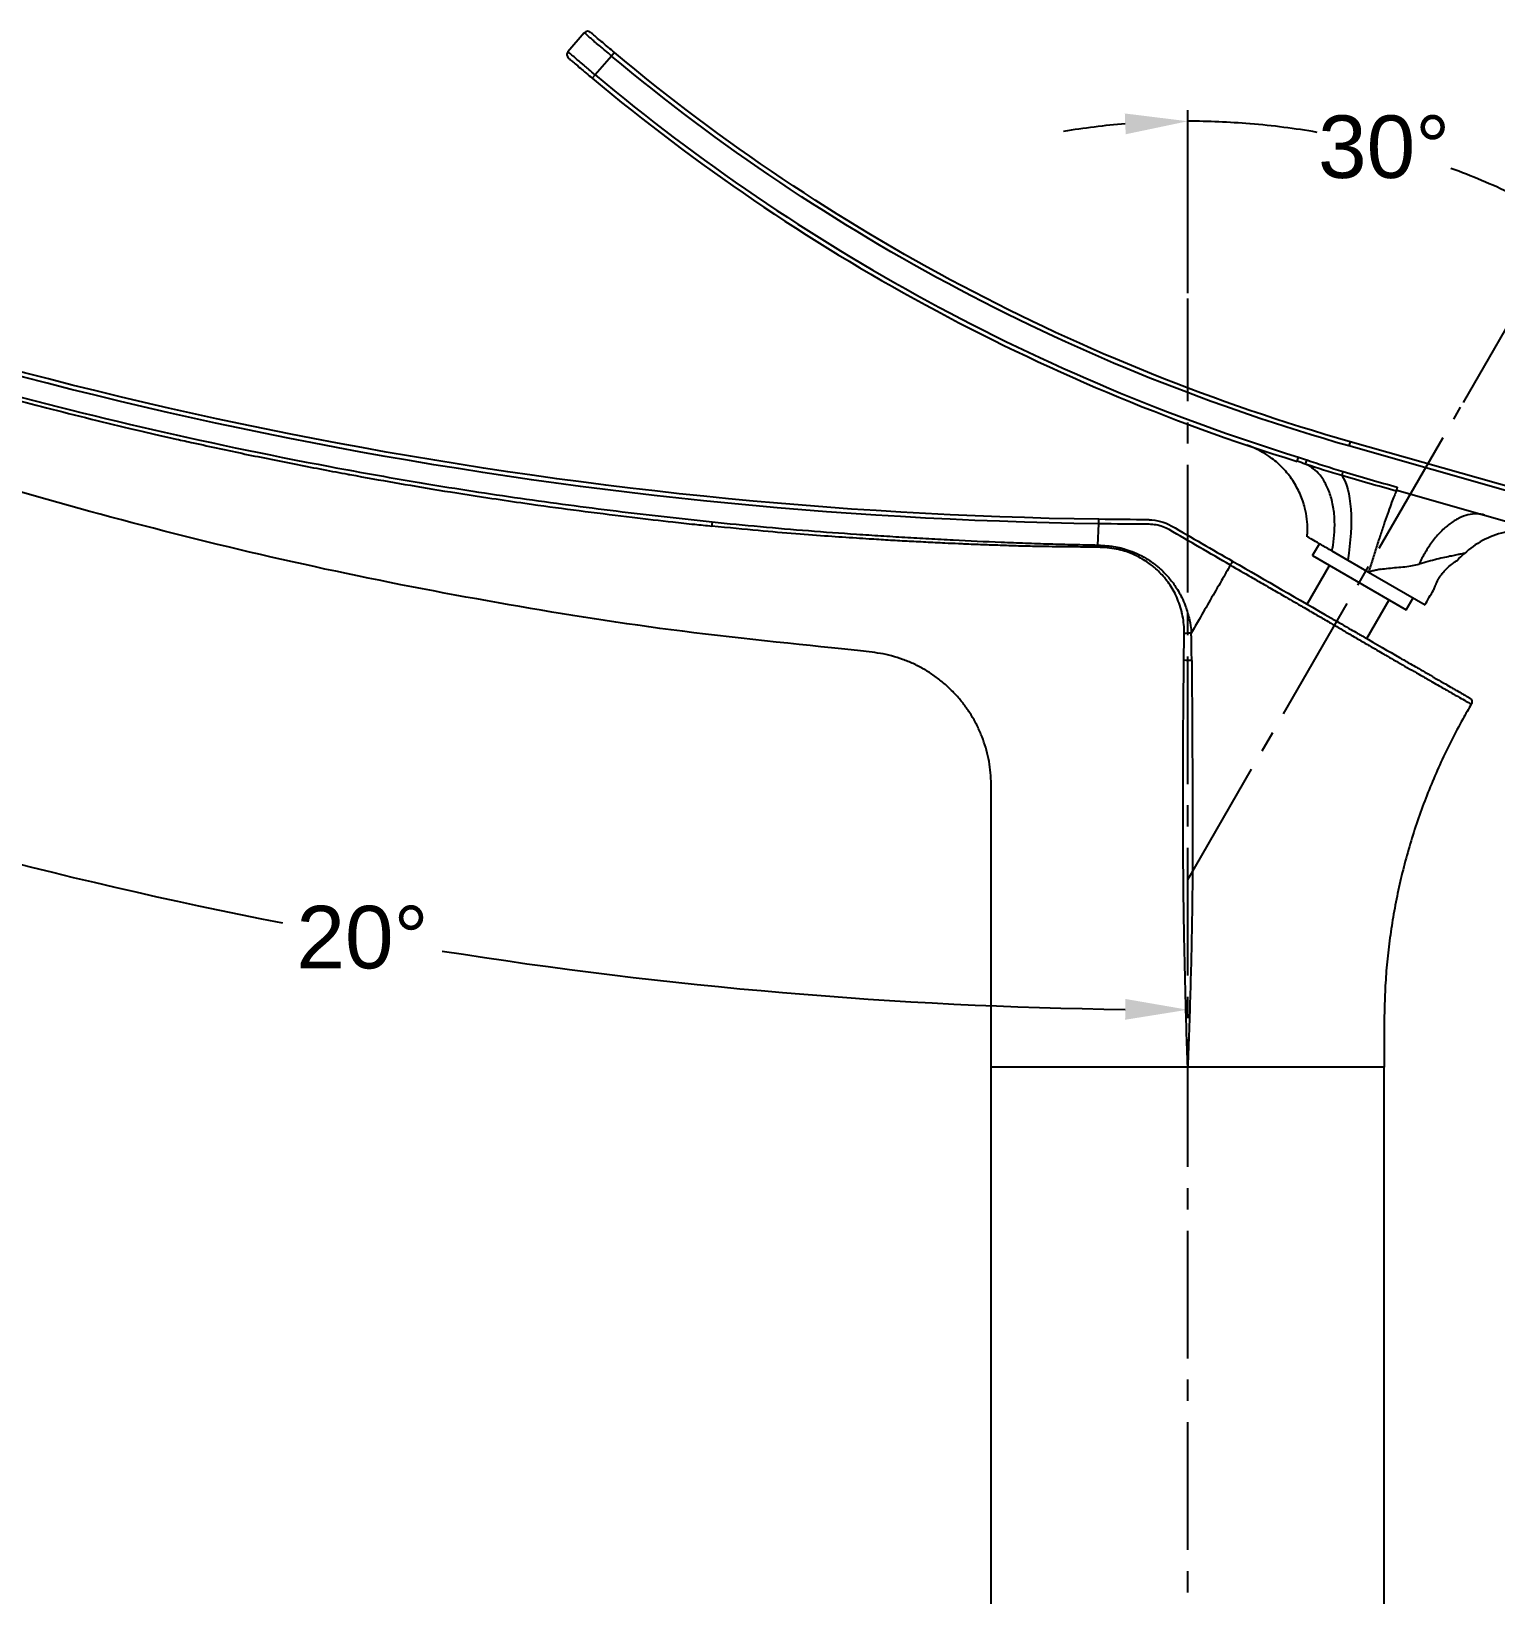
# Model space of a CAD drawing. Header units: millimetres. Extents: x 3724 to 4565, y 1133 to 1727.
# Drawn here: x 4237.1 to 4401, y 1420.9 to 1595.9 of the extents above; entities that cross this region are included whole.
import ezdxf

# ---------------------------------------------------------------- set-up
doc = ezdxf.new("R2010")
doc.units = ezdxf.units.MM
doc.linetypes.add('CENTER2', pattern=[28.575, 19.05, -3.175, 3.175, -3.175])
doc.layers.add('DIM', color=3, linetype='Continuous')
doc.layers.add('중심선', color=1, linetype='CENTER2')
doc.styles.get("Standard").update_dxf_attribs({"font": 'arial.ttf'})
doc.dimstyles.new('사본 ISO-25', dxfattribs={"dimtxt": 7, "dimasz": 7, "dimexe": 1.25, "dimexo": 0.625, "dimtad": 1, "dimtih": 1, "dimtoh": 1, "dimdec": 1, "dimdsep": 46, "dimtxsty": 'Standard', "dimcen": 2.5, "dimclrd": 3, "dimclre": 3, "dimclrt": 4, "dimadec": 0, "dimazin": 0, "dimtfac": 1, "dimtdec": 1, "dimtmove": 0, "dimatfit": 3, "dimfxl": 1, "dimarcsym": 0})

# ---------------------------------------------------------------- blocks, each defined once
blk = doc.blocks.new('*D9')
at = {"layer": 'Defpoints', "color": 0, "transparency": 16777216}
for p in [(4195.26, 1550.06), (4097.34, 1325.44), (4340.54, 1325.44)]:
    blk.add_point(p, dxfattribs=at)
at = {"layer": 'DIM', "color": 3, "lineweight": -2, "transparency": 16777216}
for p, q in [((4194.64, 1550.06), (4096.09, 1550.06)), ((4097.34, 1543.06), (4097.34, 1443.32)), ((4097.34, 1332.44), (4097.34, 1432.18)), ((4339.92, 1325.44), (4096.09, 1325.44))]:
    blk.add_line(p, q, dxfattribs=at)
at = {"layer": 'DIM', "color": 3, "transparency": 16777216}
for points in [[(4096.17, 1543.06), (4098.51, 1543.06), (4097.34, 1550.06)], [(4096.17, 1332.44), (4098.51, 1332.44), (4097.34, 1325.44)]]:
    blk.add_solid(points, dxfattribs=at)
at = {"layer": 'DIM', "color": 4, "transparency": 16777216, "insert": (4097.34, 1437.75), "char_height": 7, "attachment_point": 5}
blk.add_mtext('224.6', dxfattribs=at)
blk = doc.blocks.new('*U8')
at = {"layer": '중심선', "color": 0, "ltscale": 0.75, "transparency": 16777216}
blk.add_line((-17.95, -31.09), (12.59, 21.8), dxfattribs=at)
blk = doc.blocks.new('*D17')
at = {"layer": 'Defpoints', "color": 0, "transparency": 16777216}
for p in [(4395.58, 1580.7), (4366.54, 1565.97), (4397.08, 1553.79), (4366.54, 1500.91), (4366.54, 1272.72)]:
    blk.add_point(p, dxfattribs=at)
at = {"layer": 'DIM', "color": 3, "lineweight": -2, "transparency": 16777216}
for p, q in [((4366.54, 1566.59), (4366.54, 1587.07)), ((4397.39, 1554.34), (4409.62, 1575.52))]:
    blk.add_line(p, q, dxfattribs=at)
for start, end in [(85.307, 90), (94.7249, 99.4178), (80.1761, 85.2751), (64.7249, 69.695), (60, 64.693), (50.5822, 55.2751)]:
    blk.add_arc((4366.54, 1500.91), 84.91, start, end, dxfattribs=at)
at = {"layer": 'DIM', "color": 3, "transparency": 16777216}
for points in [[(4359.5, 1586.69), (4359.6, 1584.36), (4366.54, 1585.82)], [(4414.29, 1569.71), (4415.54, 1571.68), (4409, 1574.44)]]:
    blk.add_solid(points, dxfattribs=at)
at = {"layer": 'DIM', "color": 4, "transparency": 16777216, "insert": (4388.52, 1582.92), "char_height": 7, "attachment_point": 5}
blk.add_mtext('30°', dxfattribs=at)
blk = doc.blocks.new('*D18')
at = {"layer": 'Defpoints', "color": 0, "transparency": 16777216}
for p in [(4195.98, 1549.65), (4366.54, 1303.14), (4366.54, 1303.14)]:
    blk.add_point(p, dxfattribs=at)
at = {"layer": 'DIM', "color": 3, "lineweight": -2, "transparency": 16777216}
for p, q in [((4195.98, 1549.02), (4195.98, 1301.89)), ((4366.54, 1303.76), (4366.54, 1304.39)), ((4202.98, 1303.14), (4267.78, 1303.14)), ((4359.54, 1303.14), (4294.74, 1303.14))]:
    blk.add_line(p, q, dxfattribs=at)
at = {"layer": 'DIM', "color": 3, "transparency": 16777216}
for points in [[(4202.98, 1304.3), (4202.98, 1301.97), (4195.98, 1303.14)], [(4359.54, 1304.3), (4359.54, 1301.97), (4366.54, 1303.14)]]:
    blk.add_solid(points, dxfattribs=at)
at = {"layer": 'DIM', "color": 4, "transparency": 16777216, "insert": (4281.26, 1303.14), "char_height": 7, "attachment_point": 5}
blk.add_mtext('170.6', dxfattribs=at)
blk = doc.blocks.new('*D20')
at = {"layer": 'Defpoints', "color": 0, "transparency": 16777216}
for p in [(4207.75, 1582), (4366.54, 1565.97), (4243.88, 1500.7), (4114.37, 1325.44), (4366.54, 1190.16)]:
    blk.add_point(p, dxfattribs=at)
at = {"layer": 'DIM', "color": 3, "lineweight": -2, "transparency": 16777216}
for start, end in [(250.754, 259.0222), (260.9749, 269.246)]:
    blk.add_arc((4366.54, 2018.27), 531.92, start, end, dxfattribs=at)
at = {"layer": 'DIM', "color": 3, "transparency": 16777216}
for points in [[(4190.82, 1514.99), (4191.6, 1517.19), (4184.62, 1518.44)], [(4359.55, 1487.57), (4359.54, 1485.24), (4366.54, 1486.36)]]:
    blk.add_solid(points, dxfattribs=at)
at = {"layer": 'DIM', "color": 4, "transparency": 16777216, "insert": (4274.18, 1494.44), "char_height": 7, "attachment_point": 5}
blk.add_mtext('20°', dxfattribs=at)

msp = doc.modelspace()

# ---------------------------------------------------------------- linework, layer by layer
at = {"extrusion": (0, 1, 0)}
for p, q in [((4299.01, 1595.72), (4297.18, 1593.6)), ((4302.06, 1593.12), (4300.22, 1591.01)), ((4302.38, 1593.51), (4302.06, 1593.12)), ((4300.22, 1591.01), (4299.9, 1590.63)), ((4384.73, 1549.95), (4384.59, 1549.47)), ((4403.16, 1544.2), (4384.59, 1549.47)), ((4403.29, 1544.68), (4384.73, 1549.95)), ((4378.79, 1547.75), (4378.93, 1548.23)), ((4390, 1544.85), (4389.91, 1544.53)), ((4389.93, 1544.53), (4389.91, 1544.53)), ((4389.93, 1544.53), (4399.77, 1541.73)), ((4356.5, 1538.38), (4356.58, 1540.75)), ((4356.58, 1540.75), (4356.59, 1541.25)), ((4399.77, 1541.73), (4402.26, 1541.03)), ((4380.5, 1537.19), (4381.28, 1538.53)), ((4369.57, 1537.14), (4369.57, 1537.14)), ((4380.5, 1537.19), (4390.98, 1531.14)), ((4382.68, 1537.72), (4384.45, 1536.7)), ((4382.72, 1537.93), (4382.72, 1537.93)), ((4384.45, 1536.7), (4386.79, 1535.35)), ((4370.83, 1535.27), (4370.83, 1535.27)), ((4370.93, 1535.44), (4370.93, 1535.44)), ((4379.91, 1531.76), (4382.41, 1536.09)), ((4386.79, 1535.35), (4393.12, 1531.69)), ((4391.5, 1536.04), (4391.5, 1536.04)), ((4392.09, 1536.16), (4392.09, 1536.16)), ((4369.99, 1533.81), (4369.99, 1533.81)), ((4370.09, 1533.99), (4370.09, 1533.99)), ((4370.46, 1534.63), (4370.46, 1534.63)), ((4368.88, 1531.89), (4368.88, 1531.89)), ((4369.33, 1532.67), (4369.33, 1532.67)), ((4369.48, 1532.93), (4369.48, 1532.93)), ((4386.58, 1527.91), (4389.08, 1532.24)), ((4390.98, 1531.14), (4391.76, 1532.48)), ((4366.69, 1530.17), (4366.69, 1530.17)), ((4368.53, 1531.28), (4368.53, 1531.28)), ((4367.23, 1529.03), (4367.23, 1529.03)), ((4367, 1524.37), (4367, 1524.37)), ((4367, 1524.31), (4367, 1524.31)), ((4366.3, 1487.94), (4366.3, 1487.94)), ((4366.81, 1487.94), (4366.81, 1487.94)), ((4355.19, 1479.94), (4344.54, 1479.94)), ((4344.54, 1332.44), (4344.54, 1479.94)), ((4366.54, 1479.94), (4358.13, 1479.94)), ((4388.54, 1332.44), (4388.54, 1479.94))]:
    msp.add_line(p, q, dxfattribs=at)
for centre, radius, start, end in [((4299.39, 1595.39), 0.5, 49.2028, 139.0749), ((4297.56, 1593.28), 0.5, 139.0749, 229.2012), ((4445.78, 1765), 226.85, 230.0852, 252.8623), ((4445.78, 1765), 227.35, 230.0852, 252.8623)]:
    msp.add_arc(centre, radius, start, end)
at = {"extrusion": (2.9663e-13, 0, -1)}
for centre, radius, start, end in [((-4445.78, 1765, 0), 224.05, 285.8491, 309.9021), ((-4445.78, 1765, 0), 223.55, 285.8491, 309.9021), ((-4363.54, 2040.86, 0), 500.15, 270.7974, 291.0934), ((-4363.54, 2040.86, 0), 499.65, 270.7974, 291.0934), ((-4363.54, 2040.86, 0), 499.65, 270.1525, 270.7974), ((-4411.43, 1522.24, 0), 20.61, 44.409, 47.4894), ((-4411.43, 1522.24, 0), 20.61, 27.2991, 32.5828), ((-4366.84, 1525.62, 0), 1, 43.5888, 43.5897)]:
    msp.add_arc(centre, radius, start, end, dxfattribs=at)
for centre, major_axis, ratio, start_param, end_param in [((4383.93, 1546.62), (0.143, 0.479), 0, 1.570861, 2.838047), ((4387.38, 1535.55), (2.92, 9.57), 0.050027, 0.368428, 0.401369), ((4313.31, 1540.85), (-0.062, -0.583), 0, 4.495891, 5.35677), ((4375.5, 1540.43), (-0.41, 6.68), 0.662434, 4.503391, 4.620917), ((4376.56, 1538.01), (2.86, 9.35), 0.614305, 4.867438, 4.898455)]:
    msp.add_ellipse(centre, major_axis=major_axis, ratio=ratio, start_param=start_param, end_param=end_param)
at = {"extrusion": (2.9663e-13, 1.89327e-29, -1)}
msp.add_ellipse((4381.05, 1537.02), major_axis=(1.77, 9.84), ratio=0.339976, start_param=0.32359, end_param=1.54248, dxfattribs=at)
at = {"extrusion": (2.9663e-13, 0, -1)}
msp.add_ellipse((4387.37, 1535.52), major_axis=(2.72, 9.65), ratio=0, start_param=-0.400645, end_param=-0.367846, dxfattribs=at)
at = {"extrusion": (2.9663e-13, 3.15544e-30, -1)}
msp.add_ellipse((4356.5, 1538.38), major_axis=(0.04, 1), ratio=0, start_param=1.571308, end_param=1.822069, dxfattribs=at)
at = {"extrusion": (2.94206e-13, 4.68648e-14, -1)}
msp.add_ellipse((4366.73, 1528.51), major_axis=(-2.71, -0.14), ratio=0.000087, start_param=4.638532, end_param=4.925522, dxfattribs=at)
at = {"extrusion": (3.0311e-13, 1.18946e-12, -1)}
msp.add_ellipse((4366.75, 1525.47), major_axis=(-3.04, 0.02), ratio=0.000051, start_param=4.632218, end_param=4.924652, dxfattribs=at)
for points in [[(4299.1, 1595.64), (4299.05, 1595.69), (4299.01, 1595.72), (4299.01, 1595.72)], [(4299.25, 1595.52), (4299.19, 1595.57), (4299.14, 1595.61), (4299.1, 1595.64)], [(4299.32, 1595.45), (4299.3, 1595.47), (4299.27, 1595.5), (4299.25, 1595.52)], [(4299.66, 1595.17), (4299.52, 1595.28), (4299.42, 1595.37), (4299.32, 1595.45)], [(4299.9, 1594.96), (4299.81, 1595.03), (4299.73, 1595.1), (4299.66, 1595.17)], [(4302.38, 1593.51), (4302.15, 1593.7), (4301.7, 1594.08), (4301.05, 1594.63), (4300.48, 1595.11), (4300.05, 1595.49), (4299.78, 1595.72), (4299.72, 1595.77), (4299.72, 1595.77)], [(4300.13, 1594.76), (4300.05, 1594.83), (4299.98, 1594.89), (4299.9, 1594.96)], [(4297.26, 1593.53), (4297.21, 1593.58), (4297.18, 1593.6), (4297.18, 1593.6)], [(4297.23, 1592.9), (4297.23, 1592.9), (4297.29, 1592.85), (4297.55, 1592.62), (4297.98, 1592.26), (4298.55, 1591.77), (4299.21, 1591.2), (4299.67, 1590.82), (4299.9, 1590.63)], [(4297.41, 1593.4), (4297.35, 1593.45), (4297.3, 1593.5), (4297.26, 1593.53)], [(4297.48, 1593.35), (4297.46, 1593.37), (4297.43, 1593.38), (4297.41, 1593.4)], [(4297.81, 1593.06), (4297.67, 1593.18), (4297.57, 1593.27), (4297.48, 1593.35)], [(4298.07, 1592.84), (4297.97, 1592.92), (4297.89, 1593), (4297.81, 1593.06)], [(4299.06, 1592), (4298.98, 1592.06), (4298.9, 1592.13), (4298.83, 1592.19)], [(4234.8, 1554.79), (4236.36, 1554.37), (4237.82, 1553.99), (4239.43, 1553.59)], [(4239.43, 1553.59), (4241.03, 1553.18), (4242.78, 1552.74), (4244.44, 1552.33)], [(4379.7, 1547.45), (4379.39, 1547.55), (4379.09, 1547.65), (4378.79, 1547.75)], [(4378.93, 1548.23), (4379.24, 1548.13), (4379.55, 1548.03), (4379.86, 1547.92)], [(4379.71, 1547.49), (4379.7, 1547.46), (4379.7, 1547.45), (4379.7, 1547.45)], [(4383.79, 1546.16), (4382.42, 1546.56), (4381.05, 1546.98), (4379.7, 1547.45)], [(4379.75, 1547.6), (4379.73, 1547.55), (4379.72, 1547.51), (4379.71, 1547.49)], [(4379.8, 1547.75), (4379.78, 1547.7), (4379.76, 1547.64), (4379.75, 1547.6)], [(4379.86, 1547.92), (4379.84, 1547.87), (4379.82, 1547.81), (4379.8, 1547.75)], [(4379.86, 1547.92), (4381.21, 1547.46), (4382.57, 1547.02), (4383.93, 1546.62)], [(4389.88, 1544.41), (4387.85, 1544.99), (4385.82, 1545.56), (4383.79, 1546.16)], [(4383.93, 1546.62), (4385.95, 1546.01), (4387.97, 1545.43), (4390, 1544.85)], [(4293.79, 1542.86), (4295.6, 1542.6), (4297.33, 1542.38), (4299.11, 1542.15)], [(4379.95, 1540.09), (4379.95, 1540.88), (4379.85, 1541.7), (4379.65, 1542.51)], [(4399.77, 1541.73), (4399.21, 1541.89), (4398.58, 1541.91), (4397.91, 1541.75)], [(4318.45, 1539.99), (4316.91, 1540.13), (4315.2, 1540.3), (4313.28, 1540.5)], [(4313.33, 1540.97), (4315.12, 1540.79), (4316.91, 1540.61), (4318.71, 1540.45)], [(4318.71, 1540.45), (4320.5, 1540.28), (4322.3, 1540.13), (4324.09, 1539.99)], [(4362.21, 1540.7), (4360.34, 1540.71), (4358.46, 1540.73), (4356.58, 1540.75)], [(4362.21, 1541.21), (4363.08, 1541.2), (4363.94, 1540.97), (4364.7, 1540.54)], [(4364.45, 1540.1), (4364.24, 1540.22), (4363.78, 1540.44), (4363.03, 1540.65), (4362.49, 1540.7), (4362.21, 1540.7)], [(4364.7, 1540.54), (4366.99, 1539.21), (4369.28, 1537.89), (4371.57, 1536.57)], [(4395.86, 1540.74), (4395.52, 1540.48), (4395.18, 1540.19), (4394.86, 1539.86)], [(4396.89, 1541.37), (4396.55, 1541.2), (4396.2, 1540.99), (4395.86, 1540.74)], [(4397.91, 1541.75), (4397.58, 1541.67), (4397.24, 1541.54), (4396.89, 1541.37)], [(4332.97, 1538.92), (4332.34, 1538.96), (4331.61, 1539.01), (4330.89, 1539.05)], [(4333.01, 1538.92), (4333, 1538.92), (4332.99, 1538.92), (4332.97, 1538.92)], [(4345.55, 1538.34), (4344.89, 1538.36), (4344.25, 1538.38), (4343.62, 1538.41)], [(4355.14, 1538.41), (4355.59, 1538.41), (4356.04, 1538.4), (4356.5, 1538.38)], [(4371.32, 1536.13), (4369.03, 1537.45), (4366.73, 1538.78), (4364.45, 1540.1)], [(4393.94, 1538.78), (4393.65, 1538.39), (4393.37, 1537.98), (4393.12, 1537.55)], [(4394.86, 1539.86), (4394.54, 1539.53), (4394.23, 1539.17), (4393.94, 1538.78)], [(4345.74, 1538.33), (4345.68, 1538.33), (4345.61, 1538.34), (4345.55, 1538.34)], [(4356.49, 1538.13), (4356.46, 1538.13), (4356.44, 1538.13), (4356.41, 1538.13)], [(4358.53, 1537.93), (4357.9, 1538.05), (4357.21, 1538.11), (4356.49, 1538.13)], [(4356.5, 1538.38), (4357.24, 1538.34), (4358.42, 1538.21), (4358.93, 1538.08), (4359.17, 1538.03), (4360.04, 1537.77), (4361.13, 1537.32), (4362.2, 1536.7), (4362.71, 1536.34), (4363.18, 1535.97), (4363.49, 1535.7), (4363.87, 1535.34), (4364.32, 1534.86), (4364.71, 1534.38), (4365.08, 1533.89), (4365.51, 1533.23), (4365.88, 1532.51), (4366.27, 1531.68), (4366.8, 1529.86), (4366.93, 1528.83), (4366.94, 1528.55), (4366.93, 1528.52)], [(4359.05, 1537.81), (4358.88, 1537.86), (4358.71, 1537.9), (4358.53, 1537.93)], [(4360.56, 1537.28), (4360.1, 1537.49), (4359.6, 1537.68), (4359.05, 1537.81)], [(4361.1, 1537.01), (4360.93, 1537.11), (4360.75, 1537.2), (4360.56, 1537.28)], [(4362.39, 1536.2), (4361.98, 1536.5), (4361.56, 1536.77), (4361.1, 1537.01)], [(4393.12, 1537.55), (4392.87, 1537.13), (4392.64, 1536.69), (4392.43, 1536.25)], [(4397.51, 1537.43), (4397.51, 1537.43), (4397.37, 1537.41), (4397.12, 1537.36)], [(4362.81, 1535.86), (4362.67, 1535.98), (4362.53, 1536.09), (4362.39, 1536.2)], [(4363.93, 1534.73), (4363.6, 1535.13), (4363.21, 1535.52), (4362.81, 1535.86)], [(4371.32, 1536.13), (4372.09, 1535.69), (4372.85, 1535.25), (4373.62, 1534.81)], [(4371.57, 1536.57), (4371.58, 1536.56), (4371.59, 1536.56), (4371.6, 1536.55)], [(4371.6, 1536.55), (4375.26, 1534.44), (4378.92, 1532.32), (4382.56, 1530.23)], [(4388.18, 1535.67), (4388.02, 1535.64), (4387.72, 1535.58), (4387.27, 1535.48), (4386.95, 1535.39), (4386.79, 1535.35)], [(4388.18, 1535.67), (4388.44, 1535.71), (4388.99, 1535.79), (4389.92, 1535.87), (4390.86, 1535.95), (4391.73, 1536.07), (4392.21, 1536.18), (4392.43, 1536.25)], [(4363.93, 1534.73), (4363.93, 1534.73), (4363.93, 1534.73), (4363.93, 1534.73)], [(4364.21, 1534.39), (4364.12, 1534.5), (4364.03, 1534.62), (4363.93, 1534.73)], [(4373.62, 1534.81), (4373.85, 1534.68), (4374.07, 1534.55), (4374.29, 1534.42)], [(4374.29, 1534.42), (4374.83, 1534.11), (4375.38, 1533.79), (4375.92, 1533.48)], [(4375.92, 1533.48), (4376.39, 1533.21), (4376.86, 1532.94), (4377.32, 1532.67)], [(4365.87, 1530.91), (4365.71, 1531.56), (4365.47, 1532.2), (4365.21, 1532.76)], [(4377.32, 1532.67), (4377.62, 1532.5), (4377.93, 1532.32), (4378.23, 1532.15)], [(4378.23, 1532.15), (4378.62, 1531.92), (4379.01, 1531.7), (4379.37, 1531.48)], [(4379.37, 1531.48), (4379.63, 1531.33), (4379.88, 1531.19), (4380.12, 1531.05)], [(4365.92, 1530.68), (4365.91, 1530.76), (4365.89, 1530.84), (4365.87, 1530.91)], [(4366.15, 1528.72), (4366.14, 1529.39), (4366.07, 1530.04), (4365.92, 1530.68)], [(4380.12, 1531.05), (4380.26, 1530.97), (4380.39, 1530.89), (4380.52, 1530.82)], [(4382.42, 1529.71), (4382.58, 1529.62), (4382.75, 1529.52), (4382.92, 1529.42)], [(4382.56, 1530.23), (4382.66, 1530.17), (4382.76, 1530.11), (4382.86, 1530.05)], [(4366.1, 1525.47), (4366.11, 1525.92), (4366.12, 1526.74), (4366.14, 1527.62), (4366.15, 1528.2), (4366.16, 1528.48)], [(4366.16, 1528.48), (4366.16, 1528.56), (4366.16, 1528.64), (4366.15, 1528.72)], [(4366.99, 1525.46), (4366.98, 1525.91), (4366.98, 1526.73), (4366.96, 1527.65), (4366.95, 1528.24), (4366.93, 1528.52)], [(4384.32, 1529.21), (4384.39, 1529.17), (4384.46, 1529.13), (4384.53, 1529.09)], [(4384.53, 1529.09), (4384.62, 1529.04), (4384.71, 1528.98), (4384.8, 1528.93)], [(4385.31, 1528.02), (4385.72, 1527.78), (4386.13, 1527.54), (4386.51, 1527.32)], [(4386.02, 1528.22), (4386.1, 1528.18), (4386.17, 1528.14), (4386.24, 1528.1)], [(4386.24, 1528.1), (4387.62, 1527.3), (4389.01, 1526.5), (4390.25, 1525.79)], [(4386.51, 1527.32), (4386.62, 1527.26), (4386.73, 1527.2), (4386.84, 1527.13)], [(4386.84, 1527.13), (4387.15, 1526.95), (4387.44, 1526.78), (4387.71, 1526.62)], [(4388.9, 1525.94), (4389.22, 1525.75), (4389.52, 1525.58), (4389.81, 1525.41)], [(4389.81, 1525.41), (4389.9, 1525.37), (4389.98, 1525.32), (4390.06, 1525.27)], [(4390.06, 1525.27), (4390.39, 1525.08), (4390.73, 1524.89), (4391.08, 1524.68)], [(4390.25, 1525.79), (4390.35, 1525.73), (4390.45, 1525.67), (4390.55, 1525.61)], [(4390.55, 1525.61), (4390.77, 1525.49), (4390.98, 1525.36), (4391.19, 1525.24)], [(4391.08, 1524.68), (4391.11, 1524.67), (4391.13, 1524.66), (4391.15, 1524.64)], [(4391.15, 1524.64), (4391.48, 1524.45), (4391.83, 1524.26), (4392.15, 1524.07)], [(4391.19, 1525.24), (4391.28, 1525.19), (4391.38, 1525.13), (4391.48, 1525.07)], [(4391.48, 1525.07), (4391.71, 1524.94), (4391.93, 1524.82), (4392.15, 1524.69)], [(4392.15, 1524.07), (4392.24, 1524.02), (4392.33, 1523.97), (4392.42, 1523.92)], [(4392.42, 1523.92), (4392.84, 1523.68), (4393.23, 1523.45), (4393.6, 1523.24)], [(4393.31, 1524.02), (4393.48, 1523.92), (4393.66, 1523.82), (4393.83, 1523.72)], [(4393.6, 1523.24), (4393.7, 1523.19), (4393.79, 1523.13), (4393.89, 1523.08)], [(4393.83, 1523.72), (4393.96, 1523.64), (4394.09, 1523.57), (4394.21, 1523.49)], [(4394.21, 1523.49), (4394.51, 1523.32), (4394.81, 1523.15), (4395.09, 1522.99)], [(4395.09, 1522.99), (4395.12, 1522.97), (4395.16, 1522.95), (4395.19, 1522.93)], [(4395.19, 1522.93), (4395.44, 1522.79), (4395.68, 1522.65), (4395.91, 1522.51)], [(4367.01, 1522.63), (4367.01, 1522.63), (4367.01, 1522.63), (4367.01, 1522.63)], [(4367.01, 1522.55), (4367.01, 1522.56), (4367.01, 1522.56), (4367.01, 1522.56)], [(4367.01, 1522.48), (4367.01, 1522.48), (4367.01, 1522.48), (4367.01, 1522.48)], [(4395.29, 1522.27), (4395.45, 1522.18), (4395.61, 1522.09), (4395.77, 1522)], [(4395.77, 1522), (4395.99, 1521.87), (4396.2, 1521.75), (4396.4, 1521.64)], [(4395.91, 1522.51), (4396.03, 1522.45), (4396.15, 1522.38), (4396.26, 1522.31)], [(4396.26, 1522.31), (4396.4, 1522.23), (4396.54, 1522.16), (4396.66, 1522.08)], [(4396.4, 1521.64), (4396.51, 1521.57), (4396.62, 1521.51), (4396.73, 1521.45)], [(4396.66, 1522.08), (4396.9, 1521.95), (4397.11, 1521.83), (4397.29, 1521.72)], [(4396.73, 1521.45), (4397.02, 1521.28), (4397.28, 1521.14), (4397.5, 1521.01)], [(4397.29, 1521.72), (4397.43, 1521.64), (4397.55, 1521.57), (4397.66, 1521.51)], [(4398.1, 1521.25), (4398.15, 1521.22), (4398.2, 1521.18), (4398.24, 1521.13)], [(4398.24, 1521.13), (4398.24, 1521.13), (4398.24, 1521.13), (4398.25, 1521.13)], [(4398.25, 1521.13), (4398.29, 1521.07), (4398.32, 1521.01), (4398.34, 1520.94)], [(4398.34, 1520.94), (4398.36, 1520.88), (4398.36, 1520.81), (4398.35, 1520.74)], [(4343, 1518.1), (4342.81, 1518.48), (4342.61, 1518.85), (4342.39, 1519.22)], [(4398.28, 1520.56), (4397.96, 1520.01), (4397.64, 1519.45), (4397.32, 1518.89)], [(4398.06, 1520.69), (4398.2, 1520.61), (4398.28, 1520.56), (4398.28, 1520.56)], [(4398.35, 1520.74), (4398.34, 1520.67), (4398.31, 1520.61), (4398.28, 1520.56)], [(4343.52, 1516.92), (4343.36, 1517.32), (4343.19, 1517.71), (4343, 1518.1)], [(4366.04, 1515.89), (4366.04, 1516.6), (4366.05, 1517.3), (4366.05, 1518.01)], [(4397.32, 1518.89), (4396.89, 1518.1), (4396.46, 1517.31), (4396.06, 1516.51)], [(4396.06, 1516.51), (4395.65, 1515.71), (4395.26, 1514.9), (4394.88, 1514.08)], [(4344.54, 1511.93), (4344.52, 1512.35), (4344.49, 1512.78), (4344.44, 1513.21)], [(4366.02, 1509.53), (4366.02, 1510.25), (4366.03, 1510.95), (4366.03, 1511.65)], [(4366.03, 1511.65), (4366.03, 1511.68), (4366.03, 1511.72), (4366.03, 1511.76)], [(4366.03, 1505.3), (4366.03, 1506.71), (4366.02, 1508.14), (4366.02, 1509.53)], [(4344.54, 1505.53), (4344.54, 1505.96), (4344.54, 1506.39), (4344.54, 1506.81)], [(4344.54, 1504.25), (4344.54, 1504.68), (4344.54, 1505.11), (4344.54, 1505.53)], [(4344.54, 1499.13), (4344.54, 1499.56), (4344.54, 1499.99), (4344.54, 1500.41)], [(4344.54, 1497.86), (4344.54, 1498.28), (4344.54, 1498.71), (4344.54, 1499.13)], [(4366.84, 1489.07), (4366.84, 1489.07), (4366.84, 1489.07), (4366.84, 1489.07)], [(4366.39, 1484.67), (4366.39, 1484.67), (4366.39, 1484.67), (4366.39, 1484.67)], [(4366.71, 1484.67), (4366.71, 1484.67), (4366.71, 1484.67), (4366.71, 1484.67)]]:
    msp.add_open_spline(points, degree=3)
for points, knots in [([(4300.89, 1594.12), (4300.81, 1594.18), (4300.74, 1594.24), (4300.67, 1594.3), (4300.47, 1594.47), (4300.3, 1594.61), (4300.13, 1594.76)], [0.2367967, 0.2367967, 0.2367967, 0.2367967, 0.2857143, 0.2857143, 0.2857143, 0.4285714, 0.4285714, 0.4285714, 0.4285714]), ([(4298.83, 1592.19), (4298.63, 1592.36), (4298.46, 1592.5), (4298.29, 1592.65), (4298.21, 1592.71), (4298.14, 1592.78), (4298.07, 1592.84)], [0.2857143, 0.2857143, 0.2857143, 0.2857143, 0.4285714, 0.4285714, 0.4285714, 0.4900339, 0.4900339, 0.4900339, 0.4900339]), ([(4302.06, 1593.12), (4301.82, 1593.33), (4301.58, 1593.53), (4301.35, 1593.73), (4301.19, 1593.86), (4301.03, 1593.99), (4300.89, 1594.12)], [0, 0, 0, 0, 0.1428571, 0.1428571, 0.1428571, 0.2367967, 0.2367967, 0.2367967, 0.2367967]), ([(4300.22, 1591.01), (4299.99, 1591.21), (4299.75, 1591.41), (4299.51, 1591.61), (4299.36, 1591.74), (4299.2, 1591.87), (4299.06, 1592)], [0, 0, 0, 0, 0.1428571, 0.1428571, 0.1428571, 0.236314, 0.236314, 0.236314, 0.236314]), ([(4187.3, 1570.36), (4194.05, 1567.83), (4207.67, 1563.07), (4228.38, 1556.82), (4249.33, 1551.46), (4266.98, 1547.76), (4281.17, 1545.23), (4291.86, 1543.58), (4302.58, 1542.16), (4309.74, 1541.35), (4313.33, 1540.97)], [0, 0, 0, 0, 0.166683, 0.333346, 0.50001, 0.666673, 0.750005, 0.833337, 0.916668, 1, 1, 1, 1]), ([(4244.44, 1552.33), (4246.1, 1551.92), (4247.67, 1551.55), (4249.47, 1551.13), (4250.69, 1550.85), (4252.01, 1550.54), (4253.34, 1550.24), (4253.97, 1550.1), (4254.61, 1549.96), (4255.24, 1549.82), (4257.2, 1549.39), (4259.11, 1548.98), (4261.03, 1548.57), (4262.96, 1548.17), (4264.9, 1547.78), (4266.9, 1547.39), (4268.82, 1547.01), (4270.79, 1546.63), (4272.54, 1546.31), (4272.61, 1546.29), (4272.69, 1546.28), (4272.76, 1546.27)], [0.5666667, 0.5666667, 0.5666667, 0.5666667, 0.6, 0.6, 0.6, 0.6226001, 0.6226001, 0.6226001, 0.6333333, 0.6333333, 0.6333333, 0.6666667, 0.6666667, 0.6666667, 0.7, 0.7, 0.7, 0.7319795, 0.7319795, 0.7319795, 0.7333333, 0.7333333, 0.7333333, 0.7333333]), ([(4336.95, 1524.52), (4336.57, 1524.73), (4336.19, 1524.92), (4335.81, 1525.1), (4335.42, 1525.28), (4335.02, 1525.44), (4334.62, 1525.58), (4334.22, 1525.73), (4333.81, 1525.85), (4333.4, 1525.96), (4332.99, 1526.08), (4332.57, 1526.17), (4332.15, 1526.24), (4331.73, 1526.31), (4331.32, 1526.36), (4330.89, 1526.41), (4325.82, 1526.98), (4318.2, 1527.71), (4311.28, 1528.56), (4304.37, 1529.41), (4298.16, 1530.38), (4291.79, 1531.49), (4285.41, 1532.59), (4278.86, 1533.82), (4272.4, 1535.18), (4265.93, 1536.54), (4259.55, 1538.03), (4253.18, 1539.64), (4246.82, 1541.25), (4240.47, 1542.99), (4234.16, 1544.85), (4229.01, 1546.37), (4223.88, 1547.97), (4218.78, 1549.66)], [0.3361923, 0.3361923, 0.3361923, 0.3361923, 0.3452786, 0.3452786, 0.3452786, 0.3543649, 0.3543649, 0.3543649, 0.3634511, 0.3634511, 0.3634511, 0.3725374, 0.3725374, 0.3725374, 0.3816237, 0.3816237, 0.3816237, 0.4879274, 0.4879274, 0.4879274, 0.594231, 0.594231, 0.594231, 0.7005347, 0.7005347, 0.7005347, 0.8068383, 0.8068383, 0.8068383, 0.913142, 0.913142, 0.913142, 1, 1, 1, 1]), ([(4378.29, 1545.61), (4377.97, 1546.09), (4377.62, 1546.54), (4377.23, 1546.95), (4376.84, 1547.36), (4376.41, 1547.74), (4375.97, 1548.08), (4375.08, 1548.74), (4374.11, 1549.24), (4373.14, 1549.57)], [0.4667404, 0.4667404, 0.4667404, 0.4667404, 0.600151, 0.600151, 0.600151, 0.7335616, 0.7335616, 0.7335616, 1, 1, 1, 1]), ([(4382.74, 1538.01), (4382.92, 1538.98), (4383.06, 1540.56), (4382.87, 1542.64), (4382.5, 1544.15), (4381.92, 1545.44), (4381.01, 1546.69), (4380.21, 1547.24), (4379.7, 1547.45)], [0, 0, 0, 0, 0.243755, 0.378093, 0.51243, 0.646768, 0.781105, 1, 1, 1, 1]), ([(4272.76, 1546.27), (4274.57, 1545.93), (4276.13, 1545.66), (4277.73, 1545.38), (4279.32, 1545.1), (4280.96, 1544.82), (4282.71, 1544.53)], [0.73333333, 0.73333333, 0.73333333, 0.73333333, 0.76666667, 0.76666667, 0.76666667, 0.8, 0.8, 0.8, 0.8]), ([(4379.65, 1542.51), (4379.52, 1543.05), (4379.34, 1543.58), (4379.11, 1544.1), (4378.88, 1544.62), (4378.6, 1545.13), (4378.29, 1545.61)], [0.1999191, 0.1999191, 0.1999191, 0.1999191, 0.3333297, 0.3333297, 0.3333297, 0.4667404, 0.4667404, 0.4667404, 0.4667404]), ([(4282.71, 1544.53), (4284.46, 1544.25), (4286.33, 1543.96), (4288.21, 1543.67), (4289.44, 1543.49), (4290.68, 1543.3), (4291.89, 1543.13), (4292.53, 1543.03), (4293.17, 1542.94), (4293.79, 1542.86)], [0.8, 0.8, 0.8, 0.8, 0.83333333, 0.83333333, 0.83333333, 0.85518445, 0.85518445, 0.85518445, 0.86666667, 0.86666667, 0.86666667, 0.86666667]), ([(4389.88, 1544.41), (4389.74, 1544.1), (4389.47, 1543.43), (4389, 1542.15), (4388.59, 1540.96), (4388.14, 1539.62), (4387.68, 1538.2), (4387.22, 1536.76), (4386.93, 1535.81), (4386.79, 1535.35)], [0, 0, 0, 0, 0.228283, 0.356944, 0.485605, 0.614267, 0.742928, 0.871589, 1, 1, 1, 1]), ([(4299.11, 1542.15), (4300.89, 1541.92), (4302.73, 1541.69), (4304.37, 1541.49), (4306.02, 1541.3), (4307.46, 1541.13), (4308.93, 1540.97), (4309.73, 1540.88), (4310.55, 1540.79), (4311.36, 1540.7), (4312, 1540.63), (4312.64, 1540.57), (4313.28, 1540.5)], [0.9, 0.9, 0.9, 0.9, 0.9333333, 0.9333333, 0.9333333, 0.9666667, 0.9666667, 0.9666667, 0.9851328, 0.9851328, 0.9851328, 1, 1, 1, 1]), ([(4330.89, 1539.05), (4330.41, 1539.08), (4329.93, 1539.11), (4329.48, 1539.14), (4328.35, 1539.22), (4327.39, 1539.28), (4326.29, 1539.36), (4325.2, 1539.44), (4323.97, 1539.53), (4322.67, 1539.64), (4321.36, 1539.74), (4319.99, 1539.85), (4318.45, 1539.99)], [0.5600962, 0.5600962, 0.5600962, 0.5600962, 0.6, 0.6, 0.6, 0.7, 0.7, 0.7, 0.8, 0.8, 0.8, 0.9, 0.9, 0.9, 0.9]), ([(4324.09, 1539.99), (4325.89, 1539.85), (4327.69, 1539.72), (4329.49, 1539.6), (4330.39, 1539.54), (4331.28, 1539.48), (4332.18, 1539.42), (4333.08, 1539.36), (4333.98, 1539.31), (4334.88, 1539.25), (4335.78, 1539.2), (4336.68, 1539.15), (4337.58, 1539.1)], [0.25, 0.25, 0.25, 0.25, 0.375, 0.375, 0.375, 0.4375, 0.4375, 0.4375, 0.5, 0.5, 0.5, 0.5625, 0.5625, 0.5625, 0.5625]), ([(4337.25, 1538.69), (4336.86, 1538.71), (4336.49, 1538.73), (4336.15, 1538.75), (4335.77, 1538.77), (4335.44, 1538.78), (4335.13, 1538.8), (4334.37, 1538.84), (4333.75, 1538.88), (4333.01, 1538.92)], [0.3741366, 0.3741366, 0.3741366, 0.3741366, 0.4, 0.4, 0.4, 0.4288276, 0.4288276, 0.4288276, 0.4989897, 0.4989897, 0.4989897, 0.4989897]), ([(4340.87, 1538.52), (4340.38, 1538.54), (4339.87, 1538.56), (4339.37, 1538.59), (4338.64, 1538.62), (4337.91, 1538.66), (4337.25, 1538.69)], [0.3, 0.3, 0.3, 0.3, 0.33024281, 0.33024281, 0.33024281, 0.37413662, 0.37413662, 0.37413662, 0.37413662]), ([(4337.58, 1539.1), (4338.48, 1539.05), (4339.38, 1539), (4340.28, 1538.95), (4342.08, 1538.86), (4343.88, 1538.78), (4345.68, 1538.7), (4346.58, 1538.67), (4347.49, 1538.63), (4348.39, 1538.6)], [0.5625, 0.5625, 0.5625, 0.5625, 0.625, 0.625, 0.625, 0.75, 0.75, 0.75, 0.8125, 0.8125, 0.8125, 0.8125]), ([(4343.62, 1538.41), (4342.92, 1538.43), (4342.22, 1538.46), (4341.49, 1538.49), (4341.29, 1538.5), (4341.08, 1538.51), (4340.87, 1538.52)], [0.24158202, 0.24158202, 0.24158202, 0.24158202, 0.28719966, 0.28719966, 0.28719966, 0.3, 0.3, 0.3, 0.3]), ([(4348.39, 1538.6), (4349.29, 1538.57), (4350.19, 1538.54), (4351.09, 1538.51), (4351.99, 1538.48), (4352.89, 1538.45), (4353.79, 1538.44), (4354.24, 1538.43), (4354.69, 1538.42), (4355.14, 1538.41)], [0.8125, 0.8125, 0.8125, 0.8125, 0.875, 0.875, 0.875, 0.9375, 0.9375, 0.9375, 0.96875, 0.96875, 0.96875, 0.96875]), ([(4382.68, 1537.72), (4382.26, 1537.96), (4381.88, 1538.18), (4381.19, 1538.58), (4380.89, 1538.75), (4380.41, 1539.03), (4380.23, 1539.13), (4379.98, 1539.28), (4379.92, 1539.31), (4379.92, 1539.31)], [0.000001, 0.000001, 0.000001, 0.000001, 0.1790049, 0.1790049, 0.3607913, 0.3607913, 0.5394964, 0.5394964, 0.7203705, 0.7203705, 0.7203705, 0.7203705]), ([(4407, 1539.68), (4406.21, 1539.9), (4404.54, 1540.17), (4401.93, 1539.9), (4399.48, 1538.97), (4398.11, 1537.98), (4397.51, 1537.43)], [0, 0, 0, 0, 0.249875, 0.499939, 0.750004, 1, 1, 1, 1]), ([(4356.41, 1538.13), (4355.69, 1538.15), (4354.98, 1538.15), (4354.28, 1538.16), (4353.73, 1538.17), (4353.2, 1538.18), (4352.67, 1538.18), (4352.49, 1538.18), (4352.32, 1538.19), (4352.14, 1538.19), (4351.63, 1538.19), (4351.13, 1538.2), (4350.64, 1538.2), (4350.43, 1538.2), (4350.21, 1538.21), (4350, 1538.21), (4349.27, 1538.23), (4348.56, 1538.24), (4347.87, 1538.26), (4347.14, 1538.28), (4346.43, 1538.31), (4345.74, 1538.33)], [0.0011619, 0.0011619, 0.0011619, 0.0011619, 0.0362978, 0.0362978, 0.0362978, 0.0639379, 0.0639379, 0.0639379, 0.0731502, 0.0731502, 0.0731502, 0.1, 0.1, 0.1, 0.1119419, 0.1119419, 0.1119419, 0.1527406, 0.1527406, 0.1527406, 0.1959319, 0.1959319, 0.1959319, 0.1959319]), ([(4397.12, 1537.36), (4397, 1537.34), (4396.84, 1537.31), (4396.66, 1537.28), (4396.48, 1537.24), (4396.28, 1537.2), (4396.05, 1537.15), (4395.82, 1537.11), (4395.57, 1537.05), (4395.29, 1536.99), (4395.02, 1536.93), (4394.73, 1536.86), (4394.42, 1536.78), (4393.81, 1536.63), (4393.13, 1536.45), (4392.43, 1536.25)], [0.25, 0.25, 0.25, 0.25, 0.375, 0.375, 0.375, 0.5, 0.5, 0.5, 0.625, 0.625, 0.625, 0.75, 0.75, 0.75, 1, 1, 1, 1]), ([(4394.07, 1533.34), (4394.07, 1533.34), (4394.08, 1533.39), (4394.15, 1533.59), (4394.2, 1533.74), (4394.35, 1534.09), (4394.45, 1534.3), (4394.64, 1534.63), (4394.71, 1534.74), (4394.85, 1534.94), (4394.91, 1535.03), (4395.04, 1535.2), (4395.11, 1535.28), (4395.28, 1535.47), (4395.38, 1535.58), (4395.68, 1535.88), (4395.88, 1536.05), (4396.22, 1536.33), (4396.37, 1536.43), (4396.59, 1536.58), (4396.66, 1536.63), (4396.71, 1536.66), (4396.71, 1536.66), (4396.71, 1536.66)], [0, 0, 0, 0, 0.0818658, 0.0818658, 0.165087, 0.165087, 0.2463709, 0.2463709, 0.2894213, 0.2894213, 0.3208106, 0.3208106, 0.3529182, 0.3529182, 0.3975753, 0.3975753, 0.4867688, 0.4867688, 0.5671078, 0.5671078, 0.64479, 0.64479, 0.6716157, 0.6716157, 0.6716157, 0.6716157]), ([(4371.32, 1536.13), (4370.99, 1535.55), (4370.24, 1534.25), (4369.06, 1532.22), (4367.93, 1530.26), (4367.22, 1529.03), (4366.93, 1528.52)], [0, 0, 0, 0, 0.228506, 0.514294, 0.800081, 1, 1, 1, 1]), ([(4371.32, 1536.13), (4371.35, 1536.18), (4371.42, 1536.29), (4371.51, 1536.45), (4371.56, 1536.55), (4371.57, 1536.57), (4371.57, 1536.57)], [0, 0, 0, 0, 0.253127, 0.507729, 0.762332, 1, 1, 1, 1]), ([(4365.21, 1532.76), (4365.18, 1532.82), (4365.15, 1532.89), (4365.12, 1532.95), (4364.86, 1533.48), (4364.57, 1533.93), (4364.21, 1534.39)], [0.2857143, 0.2857143, 0.2857143, 0.2857143, 0.3013518, 0.3013518, 0.3013518, 0.4285714, 0.4285714, 0.4285714, 0.4285714]), ([(4380.52, 1530.82), (4380.94, 1530.57), (4381.34, 1530.34), (4381.72, 1530.12), (4381.96, 1529.98), (4382.19, 1529.85), (4382.42, 1529.71)], [0.18595434, 0.18595434, 0.18595434, 0.18595434, 0.21674379, 0.21674379, 0.21674379, 0.23529412, 0.23529412, 0.23529412, 0.23529412]), ([(4382.86, 1530.05), (4382.95, 1530), (4383.04, 1529.95), (4383.13, 1529.9), (4383.54, 1529.66), (4383.94, 1529.43), (4384.32, 1529.21)], [0.22727273, 0.22727273, 0.22727273, 0.22727273, 0.2342504, 0.2342504, 0.2342504, 0.26693119, 0.26693119, 0.26693119, 0.26693119]), ([(4382.92, 1529.42), (4383.31, 1529.19), (4383.71, 1528.96), (4384.11, 1528.72), (4384.3, 1528.61), (4384.49, 1528.5), (4384.68, 1528.39), (4384.89, 1528.27), (4385.1, 1528.15), (4385.31, 1528.02)], [0.24848233, 0.24848233, 0.24848233, 0.24848233, 0.27951844, 0.27951844, 0.27951844, 0.29411765, 0.29411765, 0.29411765, 0.31054072, 0.31054072, 0.31054072, 0.31054072]), ([(4384.8, 1528.93), (4385.05, 1528.79), (4385.28, 1528.65), (4385.52, 1528.52), (4385.69, 1528.42), (4385.86, 1528.32), (4386.02, 1528.22)], [0.28076151, 0.28076151, 0.28076151, 0.28076151, 0.30216406, 0.30216406, 0.30216406, 0.31818182, 0.31818182, 0.31818182, 0.31818182]), ([(4387.71, 1526.62), (4388, 1526.46), (4388.26, 1526.3), (4388.51, 1526.16), (4388.65, 1526.08), (4388.78, 1526.01), (4388.9, 1525.94)], [0.38151455, 0.38151455, 0.38151455, 0.38151455, 0.41176471, 0.41176471, 0.41176471, 0.42849505, 0.42849505, 0.42849505, 0.42849505]), ([(4342.39, 1519.22), (4342.17, 1519.58), (4341.93, 1519.94), (4341.68, 1520.28), (4341.43, 1520.63), (4341.16, 1520.96), (4340.89, 1521.29), (4340.61, 1521.61), (4340.31, 1521.92), (4340.01, 1522.22), (4339.7, 1522.51), (4339.38, 1522.8), (4339.05, 1523.07), (4338.72, 1523.34), (4338.38, 1523.6), (4338.03, 1523.84), (4337.68, 1524.08), (4337.32, 1524.31), (4336.95, 1524.52)], [0.28167465, 0.28167465, 0.28167465, 0.28167465, 0.29076093, 0.29076093, 0.29076093, 0.29984721, 0.29984721, 0.29984721, 0.30893349, 0.30893349, 0.30893349, 0.31801976, 0.31801976, 0.31801976, 0.32710604, 0.32710604, 0.32710604, 0.33619232, 0.33619232, 0.33619232, 0.33619232]), ([(4366.06, 1520.14), (4366.07, 1520.85), (4366.07, 1521.56), (4366.08, 1522.27), (4366.09, 1522.98), (4366.09, 1523.69), (4366.1, 1524.4), (4366.1, 1524.76), (4366.1, 1525.11), (4366.1, 1525.47)], [0.8707431, 0.8707431, 0.8707431, 0.8707431, 0.9225053, 0.9225053, 0.9225053, 0.9741637, 0.9741637, 0.9741637, 1, 1, 1, 1]), ([(4366.99, 1525.46), (4367.01, 1523.16), (4367.04, 1518.5), (4367.07, 1511.86), (4367.09, 1504.01), (4367.05, 1496.83), (4366.83, 1488.2), (4366.66, 1482.71), (4366.54, 1479.94)], [0, 0, 0, 0, 0.1666667, 0.3333333, 0.5, 0.6666667, 0.8333333, 0.9999999, 0.9999999, 0.9999999, 0.9999999]), ([(4392.15, 1524.69), (4392.23, 1524.64), (4392.31, 1524.59), (4392.4, 1524.55), (4392.7, 1524.37), (4393, 1524.19), (4393.31, 1524.02)], [0.57863804, 0.57863804, 0.57863804, 0.57863804, 0.59090909, 0.59090909, 0.59090909, 0.63636364, 0.63636364, 0.63636364, 0.63636364]), ([(4393.89, 1523.08), (4394.16, 1522.92), (4394.42, 1522.77), (4394.69, 1522.62), (4394.89, 1522.5), (4395.09, 1522.38), (4395.29, 1522.27)], [0.6623183, 0.6623183, 0.6623183, 0.6623183, 0.70588235, 0.70588235, 0.70588235, 0.73851452, 0.73851452, 0.73851452, 0.73851452]), ([(4397.5, 1521.01), (4397.62, 1520.94), (4397.73, 1520.88), (4397.82, 1520.83), (4397.91, 1520.77), (4397.99, 1520.73), (4398.06, 1520.69)], [0.88235294, 0.88235294, 0.88235294, 0.88235294, 0.9122781, 0.9122781, 0.9122781, 0.94117647, 0.94117647, 0.94117647, 0.94117647]), ([(4397.66, 1521.51), (4397.69, 1521.49), (4397.71, 1521.47), (4397.74, 1521.46), (4397.86, 1521.39), (4397.95, 1521.34), (4398.01, 1521.3), (4398.08, 1521.27), (4398.11, 1521.25), (4398.1, 1521.25)], [0.8995774, 0.8995774, 0.8995774, 0.8995774, 0.9090909, 0.9090909, 0.9090909, 0.9545455, 0.9545455, 0.9545455, 1, 1, 1, 1]), ([(4366.05, 1518.01), (4366.05, 1518.21), (4366.05, 1518.41), (4366.05, 1518.61), (4366.06, 1519.12), (4366.06, 1519.63), (4366.06, 1520.14)], [0.81846414, 0.81846414, 0.81846414, 0.81846414, 0.83333333, 0.83333333, 0.83333333, 0.87074309, 0.87074309, 0.87074309, 0.87074309]), ([(4344.44, 1513.21), (4344.39, 1513.63), (4344.33, 1514.05), (4344.24, 1514.47), (4344.16, 1514.89), (4344.05, 1515.3), (4343.93, 1515.71), (4343.81, 1516.12), (4343.67, 1516.52), (4343.52, 1516.92)], [0.23624327, 0.23624327, 0.23624327, 0.23624327, 0.24532955, 0.24532955, 0.24532955, 0.25441582, 0.25441582, 0.25441582, 0.2635021, 0.2635021, 0.2635021, 0.2635021]), ([(4366.03, 1511.76), (4366.03, 1512.44), (4366.03, 1513.11), (4366.03, 1513.76), (4366.03, 1514.48), (4366.04, 1515.19), (4366.04, 1515.89)], [0.66666667, 0.66666667, 0.66666667, 0.66666667, 0.71398378, 0.71398378, 0.71398378, 0.76581882, 0.76581882, 0.76581882, 0.76581882]), ([(4394.88, 1514.08), (4394.51, 1513.26), (4394.15, 1512.44), (4393.81, 1511.61), (4393.46, 1510.78), (4393.14, 1509.94), (4392.83, 1509.1), (4392.52, 1508.25), (4392.22, 1507.4), (4391.94, 1506.55)], [0.172775, 0.172775, 0.172775, 0.172775, 0.2364077, 0.2364077, 0.2364077, 0.3000404, 0.3000404, 0.3000404, 0.3636731, 0.3636731, 0.3636731, 0.3636731]), ([(4344.54, 1506.81), (4344.54, 1507.24), (4344.54, 1507.67), (4344.54, 1508.09), (4344.54, 1508.52), (4344.54, 1508.95), (4344.54, 1509.37), (4344.54, 1509.8), (4344.54, 1510.23), (4344.54, 1510.65), (4344.55, 1511.08), (4344.55, 1511.5), (4344.54, 1511.93)], [0.19081189, 0.19081189, 0.19081189, 0.19081189, 0.19989816, 0.19989816, 0.19989816, 0.20898444, 0.20898444, 0.20898444, 0.21807072, 0.21807072, 0.21807072, 0.22715699, 0.22715699, 0.22715699, 0.22715699]), ([(4366.54, 1479.94), (4366.45, 1482.73), (4366.36, 1485.48), (4366.29, 1488.31), (4366.22, 1491.13), (4366.15, 1494.02), (4366.11, 1496.67), (4366.07, 1499.31), (4366.05, 1501.7), (4366.04, 1504.21), (4366.04, 1504.57), (4366.03, 1504.94), (4366.03, 1505.3)], [0.0000001, 0.0000001, 0.0000001, 0.0000001, 0.1666667, 0.1666667, 0.1666667, 0.3333333, 0.3333333, 0.3333333, 0.5, 0.5, 0.5, 0.5239715, 0.5239715, 0.5239715, 0.5239715]), ([(4391.94, 1506.55), (4391.67, 1505.69), (4391.4, 1504.83), (4391.16, 1503.97), (4390.92, 1503.1), (4390.69, 1502.23), (4390.48, 1501.36)], [0.3636731, 0.3636731, 0.3636731, 0.3636731, 0.4273058, 0.4273058, 0.4273058, 0.4909385, 0.4909385, 0.4909385, 0.4909385]), ([(4344.54, 1500.41), (4344.54, 1500.84), (4344.54, 1501.27), (4344.54, 1501.69), (4344.54, 1502.12), (4344.54, 1502.55), (4344.54, 1502.97), (4344.54, 1503.4), (4344.54, 1503.83), (4344.54, 1504.25)], [0.1453805, 0.1453805, 0.1453805, 0.1453805, 0.15446678, 0.15446678, 0.15446678, 0.16355306, 0.16355306, 0.16355306, 0.17263933, 0.17263933, 0.17263933, 0.17263933]), ([(4390.48, 1501.36), (4390.27, 1500.49), (4390.07, 1499.61), (4389.9, 1498.73), (4389.72, 1497.84), (4389.56, 1496.96), (4389.42, 1496.07), (4389.28, 1495.18), (4389.15, 1494.29), (4389.04, 1493.4)], [0.4909385, 0.4909385, 0.4909385, 0.4909385, 0.5545712, 0.5545712, 0.5545712, 0.6182038, 0.6182038, 0.6182038, 0.6818365, 0.6818365, 0.6818365, 0.6818365]), ([(4344.54, 1479.94), (4344.54, 1485.06), (4344.54, 1490.18), (4344.54, 1495.3), (4344.54, 1496.15), (4344.54, 1497), (4344.54, 1497.86)], [0, 0, 0, 0, 0.1090354, 0.1090354, 0.1090354, 0.1272079, 0.1272079, 0.1272079, 0.1272079]), ([(4389.04, 1493.4), (4388.94, 1492.51), (4388.85, 1491.62), (4388.77, 1490.72), (4388.7, 1489.82), (4388.64, 1488.93), (4388.61, 1488.03), (4388.57, 1487.13), (4388.55, 1486.23), (4388.54, 1485.33), (4388.54, 1484.43), (4388.54, 1483.53), (4388.54, 1482.64), (4388.55, 1481.74), (4388.54, 1480.84), (4388.54, 1479.94)], [0.6818365, 0.6818365, 0.6818365, 0.6818365, 0.7454692, 0.7454692, 0.7454692, 0.8091019, 0.8091019, 0.8091019, 0.8727346, 0.8727346, 0.8727346, 0.9363673, 0.9363673, 0.9363673, 1, 1, 1, 1]), ([(4358.13, 1479.94), (4358.12, 1479.94), (4358.12, 1479.94), (4358.12, 1479.94), (4357.11, 1479.94), (4356.13, 1479.94), (4355.19, 1479.94)], [0.24998118, 0.24998118, 0.24998118, 0.24998118, 0.24999994, 0.24999994, 0.24999994, 0.34519985, 0.34519985, 0.34519985, 0.34519985]), ([(4380.26, 1479.94), (4378.97, 1479.94), (4377.57, 1479.94), (4376.09, 1479.94), (4374.6, 1479.94), (4373.04, 1479.94), (4371.43, 1479.94), (4369.83, 1479.94), (4368.18, 1479.94), (4366.54, 1479.94)], [0.5714288, 0.5714288, 0.5714288, 0.5714288, 0.7142859, 0.7142859, 0.7142859, 0.8571429, 0.8571429, 0.8571429, 1, 1, 1, 1]), ([(4386.37, 1479.94), (4385.65, 1479.94), (4384.77, 1479.94), (4383.74, 1479.94), (4382.72, 1479.94), (4381.55, 1479.94), (4380.26, 1479.94)], [0.2857147, 0.2857147, 0.2857147, 0.2857147, 0.4285717, 0.4285717, 0.4285717, 0.5714288, 0.5714288, 0.5714288, 0.5714288]), ([(4388.54, 1479.94), (4388.54, 1479.94), (4388.36, 1479.94), (4387.99, 1479.94), (4387.63, 1479.94), (4387.08, 1479.94), (4386.37, 1479.94)], [0, 0, 0, 0, 0.1428576, 0.1428576, 0.1428576, 0.2857147, 0.2857147, 0.2857147, 0.2857147])]:
    msp.add_open_spline(points, degree=3, knots=knots)
at = {"layer": '중심선', "color": 1, "ltscale": 0.75}
msp.add_line((4366.54, 1190.16), (4366.54, 1565.97), dxfattribs=at)

# ---------------------------------------------------------------- block references
msp.add_blockref('*U8', (4384.49, 1532), dxfattribs=at)

# ---------------------------------------------------------------- dimensions: what is measured, and where the dimension line sits
at = {"layer": 'DIM'}
for base, line1, line2, override, picture, middle in [((4395.58, 1580.7), ((4366.54, 1272.72), (4366.54, 1565.97)), ((4366.54, 1500.91), (4397.08, 1553.79)), {"dimtad": 0}, '*D17', (4388.52, 1582.92)), ((4243.88, 1500.7), ((4207.75, 1582), (4114.37, 1325.44)), ((4366.54, 1190.16), (4366.54, 1565.97)), {"dimgap": 2, "dimtad": 0}, '*D20', (4274.18, 1494.44))]:
    dim = msp.add_angular_dim_2l(base=base, line1=line1, line2=line2, dimstyle='사본 ISO-25', override=override, dxfattribs=at)
    dim.commit()
    dim.dimension.update_dxf_attribs({"geometry": picture, "text_midpoint": middle})
for base, p1, p2, angle, picture, middle in [((4097.34, 1325.44, 0), (4195.26, 1550.06, 0), (4340.54, 1325.44, 0), 90, '*D9', (4097.34, 1437.75, 0)), ((4366.54, 1303.14), (4195.98, 1549.65), (4366.54, 1303.14), 180, '*D18', (4281.26, 1303.14))]:
    dim = msp.add_linear_dim(base=base, p1=p1, p2=p2, angle=angle, dimstyle='사본 ISO-25', override={"dimgap": 2, "dimtad": 0}, dxfattribs=at)
    dim.commit()
    dim.dimension.update_dxf_attribs({"geometry": picture, "text_midpoint": middle, "dimtype": 160})

doc.saveas('drawing.dxf')
